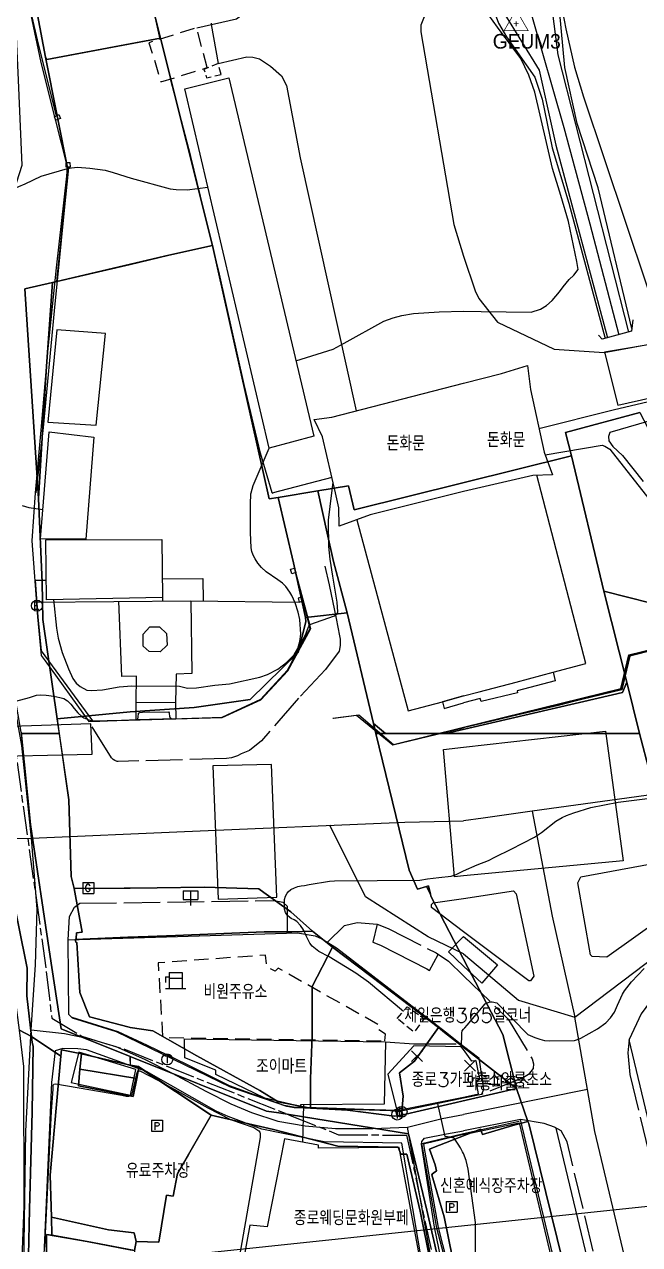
# Model space of a CAD drawing. Header units: feet. Extents: x 197796 to 199821, y 552499 to 555392.
# Drawn here: x 199056.6 to 199140.7, y 553035.9 to 553202.7 of the extents above; entities that cross this region are included whole.
import ezdxf

# ---------------------------------------------------------------- set-up
doc = ezdxf.new("R2010")
doc.units = ezdxf.units.FT
doc.header["$MEASUREMENT"] = 0
for name, pattern in [('ANYANG11', [1.5, 1, -0.5]), ('ANYANG2', [6, 5, -1]), ('ANYANG3', [3, 2, -1]), ('JEON', [12, 4, -0.5, 1, -0.5, 4, -0.5, 1, -0.5])]:
    doc.linetypes.add(name, pattern=pattern)
for name, color, linetype in [('AA200', 7, 'CONTINUOUS'), ('AAA004', 7, 'ANYANG3'), ('AAA007', 7, 'ANYANG11'), ('AAA008', 7, 'CONTINUOUS'), ('AAB013', 7, 'CONTINUOUS'), ('AAC001', 7, 'CONTINUOUS'), ('AD002', 7, 'CONTINUOUS'), ('AD0022', 1, 'CONTINUOUS'), ('ADA085', 1, 'CONTINUOUS'), ('AE001', 1, 'ANYANG2'), ('AE0101', 7, 'CONTINUOUS'), ('AE130', 42, 'CONTINUOUS'), ('AE131', 42, 'CONTINUOUS'), ('AE150', 7, 'CONTINUOUS'), ('AE230', 7, 'CONTINUOUS'), ('AE2301', 7, 'CONTINUOUS'), ('AE240', 1, 'CONTINUOUS'), ('AE340', 7, 'CONTINUOUS'), ('AEC002', 7, 'CONTINUOUS'), ('AZ0202', 7, 'CONTINUOUS'), ('AZ0203', 7, 'CONTINUOUS'), ('AZ0801', 7, 'CONTINUOUS'), ('AZ0803', 7, 'CONTINUOUS'), ('AZB010', 1, 'CONTINUOUS'), ('BA001', 5, 'CONTINUOUS'), ('BA002', 7, 'CONTINUOUS'), ('BB0011', 1, 'CONTINUOUS'), ('CAA001', 7, 'CONTINUOUS'), ('CAA002', 30, 'CONTINUOUS'), ('DA001', 3, 'CONTINUOUS'), ('DD001', 3, 'CONTINUOUS'), ('EA0018', 7, 'JEON'), ('wipco_image', 2, 'CONTINUOUS'), ('wipco_기준점', 1, 'CONTINUOUS'), ('wipco_지적', 20, 'CONTINUOUS'), ('ZC002', 7, 'CONTINUOUS'), ('ZC003', 7, 'CONTINUOUS'), ('ZC006', 7, 'CONTINUOUS')]:
    doc.layers.add(name, color=color, linetype=linetype)
doc.styles.add('GHS', font='ROMANS', dxfattribs={"bigfont": 'NGSW.shx'})
doc.styles.add('NGSW', font='ROMANS.shx', dxfattribs={"bigfont": 'NGSW.shx'})
doc.styles.add('WIPCO', font='')
doc.styles.get('WIPCO').set_extended_font_data('Dotum')
picture_1 = doc.add_image_def('image1.jpg', size_in_pixel=(8269, 5907))

# ---------------------------------------------------------------- blocks, each defined once
blk = doc.blocks.new('AZ0202')
at = {"layer": 'AZ0202'}
blk.add_circle((0, 0), 0.75, dxfattribs=at)
at = {"layer": 'AZ0202', "style": 'GHS'}
blk.add_text('E', height=1, dxfattribs=at).set_placement((-0.5, -0.48))
blk = doc.blocks.new('AE2301')
at = {"layer": 'AE2301'}
for points in [[(-0.77, 0.83), (0.73, 0.83)], [(-0.77, 0.83), (-0.77, -0.67)], [(0.73, 0.83), (0.73, -0.67)], [(-0.77, -0.67), (0.73, -0.67)]]:
    blk.add_lwpolyline(points, dxfattribs=at)
at = {"layer": 'AE2301', "style": 'GHS'}
blk.add_text('P', height=1, dxfattribs=at).set_placement((-0.51, -0.48))
blk = doc.blocks.new('AAB013')
at = {"layer": 'AAB013'}
for points in [[(-0.75, 0.75), (0.75, -0.75)], [(0.75, 0.75), (-0.75, -0.75)]]:
    blk.add_lwpolyline(points, dxfattribs=at)
blk = doc.blocks.new('AE240')
at = {"layer": 'AE240'}
for points in [[(-1.4, 0.2), (-0.9, 0.2)], [(-1.4, 0.2), (-1.4, -0.6)], [(-0.9, 0.8), (-0.9, -1.4)], [(-0.9, 0.8), (0.9, 0.8)], [(-0.9, 0), (0.9, 0)], [(0.9, 0.8), (0.9, -1.4)], [(-1.4, -1.4), (1.4, -1.4)]]:
    blk.add_lwpolyline(points, dxfattribs=at)
blk = doc.blocks.new('AEC002')
at = {"layer": 'AEC002'}
for points in [[(-1, 2), (1, 2)], [(-1, 2), (-1, 0.8)], [(0, 2), (0, 0)], [(1, 2), (1, 0.8)], [(-1, 0.8), (1, 0.8)]]:
    blk.add_lwpolyline(points, dxfattribs=at)
blk = doc.blocks.new('AZB010')
at = {"layer": 'AZB010'}
for points in [[(-0.76, 0.79), (0.74, 0.79)], [(-0.76, 0.79), (-0.76, -0.71)], [(0.74, 0.79), (0.74, -0.71)], [(-0.76, -0.71), (0.74, -0.71)]]:
    blk.add_lwpolyline(points, dxfattribs=at)
at = {"layer": 'AZB010', "style": 'GHS'}
blk.add_text('G', height=1, dxfattribs=at).set_placement((-0.52, -0.45))
blk = doc.blocks.new('AZ0203')
at = {"layer": 'AZ0203'}
blk.add_circle((0, 0), 0.75, dxfattribs=at)
at = {"layer": 'AZ0203', "style": 'GHS'}
blk.add_text('T', height=1, dxfattribs=at).set_placement((-0.36, -0.52))
blk = doc.blocks.new('기준점')
at = {"layer": 'wipco_기준점', "lineweight": 40, "const_width": 0.1, "flags": 128}
blk.add_lwpolyline([(1.65, -0.95), (0, 1.9), (-1.65, -0.95)], close=True, dxfattribs=at)
for points in [[(-0.34, 0), (0.34, 0)], [(0, -0.34), (0, 0.34)]]:
    blk.add_lwpolyline(points, dxfattribs=at)

msp = doc.modelspace()

# ---------------------------------------------------------------- linework, layer by layer
at = {"layer": 'AA200', "color": 255, "flags": 128}
for points in [[(199061.31, 553190.38), (199061.52, 553189.87), (199060.91, 553189.61), (199060.7, 553190.09)], [(199062.89, 553183.26), (199062.86, 553183.81), (199062.26, 553183.79), (199062.29, 553183.25)], [(199093.53, 553128.37), (199093.72, 553127.77), (199093.2, 553127.61), (199093.01, 553128.22)], [(199094.72, 553123.89), (199094.56, 553124.41), (199094.04, 553124.27), (199094.17, 553123.74)]]:
    msp.add_lwpolyline(points, close=True, dxfattribs=at)
at = {"layer": 'AAA004', "color": 255, "flags": 128}
for points in [[(199081.61, 553196.81), (199080.16, 553202.27), (199073.64, 553200.22), (199075.28, 553194.87)], [(199105.9, 553063.75), (199105.99, 553064.66), (199105.09, 553065.22), (199105.33, 553065.76), (199091.3, 553073.68), (199090.92, 553073.25), (199089.75, 553073.83), (199089.59, 553075.46), (199074.9, 553074.39), (199075.52, 553064.23), (199078.4, 553064.17)]]:
    msp.add_lwpolyline(points, close=True, dxfattribs=at)
at = {"layer": 'AAA007', "color": 255, "flags": 128}
for points in [[(199083.5, 553195.86), (199083.1, 553197.37), (199081.16, 553196.57), (199081.53, 553195.42)], [(199107.6, 553066.77), (199108.97, 553068.4), (199111.27, 553066.78), (199109.91, 553064.92)]]:
    msp.add_lwpolyline(points, close=True, dxfattribs=at)
at = {"layer": 'AAA008', "color": 255, "flags": 128}
for points in [[(199096.18, 553146.43), (199090.08, 553144.78), (199078.55, 553193.89), (199084.56, 553195.42)], [(199059.79, 553148.34), (199066.41, 553147.91), (199067.71, 553160.46), (199061.05, 553160.97)], [(199059.61, 553124.06), (199059.52, 553132.24), (199075.42, 553132.3), (199075.51, 553124.37)], [(199105.98, 553063.6), (199105.8, 553055.06), (199094.35, 553055), (199094.35, 553054.76), (199089.48, 553055.92), (199082.8, 553059.13), (199082.8, 553059.73), (199078.56, 553061.42), (199078.52, 553064.03)], [(199071.12, 553056.31), (199071.83, 553059.83), (199064.05, 553062.18), (199063.01, 553058.04)], [(199110.8, 553033.55), (199107.86, 553049.15), (199096.82, 553049.05), (199096.84, 553049.48), (199092.19, 553050.33), (199089.79, 553038.32), (199087.45, 553038.55), (199086.03, 553030.81), (199089.34, 553030.85)]]:
    msp.add_lwpolyline(points, close=True, dxfattribs=at)
at = {"layer": 'AAA008', "color": 255}
for points in [[(199116.67, 553153.67), (199121.85, 553154.97), (199125.4, 553156.09), (199125.82, 553152.79), (199127.68, 553144.25), (199128.83, 553141.13), (199126.15, 553141.06), (199116.66, 553138.83)], [(199116.66, 553138.83), (199103.88, 553135.68), (199099.64, 553134.09), (199099.62, 553136.62), (199099.14, 553138.68), (199097.37, 553146.31), (199096.22, 553148.71), (199098.64, 553149.03), (199116.67, 553153.67)], [(199116.66, 553062.55), (199116.33, 553062.9), (199109.88, 553063.05), (199106.29, 553059.2), (199107.54, 553054.19), (199116.65, 553056.05)], [(199116.65, 553056.05), (199118.71, 553056.48), (199118.39, 553058.28), (199118.9, 553058.48), (199118.37, 553061.02), (199117.78, 553060.94), (199116.66, 553062.55)]]:
    msp.add_lwpolyline(points, dxfattribs=at)
msp.add_lwpolyline([(199058.79, 553132.4), (199060.01, 553147), (199066.12, 553146.29), (199065.02, 553132.35)], close=True, dxfattribs=at)
at = {"layer": 'AAC001', "color": 255}
for points in [[(199075.19, 553200.71), (199073.11, 553209.99), (199070.62, 553220.25), (199068.19, 553231.14), (199065.72, 553240.75), (199063.19, 553250.35), (199061.04, 553259.06), (199058.8, 553267.82), (199058.74, 553269.88), (199058.72, 553275.41), (199058.7, 553284.33), (199058.66, 553292.66), (199058.62, 553301.35), (199058.77, 553309.29), (199058.67, 553316.98), (199058.63, 553322.99), (199058.31, 553333.73), (199058.41, 553344.16), (199058.09, 553356.55), (199057.55, 553363.65), (199057.35, 553366.86), (199055.75, 553377.98)], [(199126.98, 553147.48), (199137.13, 553150), (199146.63, 553152.25), (199148.45, 553148.62), (199152.18, 553143.09), (199155.31, 553138.81), (199156.34, 553137.4), (199160.47, 553132.63), (199161.51, 553131.58)], [(199116.66, 553106.65), (199138.17, 553111.9), (199139.27, 553116.52), (199142.99, 553117.42)], [(199098.85, 553107.88), (199102.36, 553108.3), (199107.08, 553104.27), (199116.66, 553106.65)], [(199107.54, 553054.19), (199102.99, 553054.35), (199098.05, 553054.51), (199093.43, 553054.66), (199092.14, 553054.9), (199084.66, 553057.58), (199078.84, 553060.5), (199073.45, 553063.09), (199069.41, 553064.95), (199063.14, 553066.91)], [(199116.65, 553051.07), (199124.26, 553052.75)], [(199116.65, 553019.75), (199116.44, 553020.76), (199115.69, 553024.28), (199115.17, 553028.69), (199114.14, 553033.8), (199113.03, 553038.12), (199110.95, 553049.71), (199116.65, 553051.07)]]:
    msp.add_lwpolyline(points, dxfattribs=at)
at = {"layer": 'AAC001', "color": 255, "flags": 128}
for points in [[(199061.01, 553190.24), (199058.51, 553200.02), (199057.52, 553204.33), (199057.23, 553206.23), (199056.22, 553214.09), (199054.91, 553224.14), (199054.21, 553229.89), (199053.72, 553235.58), (199053.38, 553239.7), (199052.52, 553248.46), (199052.4, 553254.93), (199052.81, 553259.62), (199053.68, 553267.07), (199058.72, 553274.37)], [(199090.49, 553138.68), (199088.91, 553144.1), (199086.65, 553153.47), (199083.27, 553168.55), (199079.38, 553184.64), (199076.59, 553195.28)], [(199058.23, 553138.68), (199059.21, 553147.6), (199060.71, 553163.57), (199062.7, 553183.26)], [(199098.65, 553140.78), (199090.64, 553138.68)], [(199090.49, 553138.68), (199090.5, 553138.64), (199090.64, 553138.68)], [(199071.89, 553107.63), (199071.9, 553110.04), (199071.93, 553113.59), (199069.94, 553113.56), (199069.5, 553123.84)], [(199079.36, 553123.92), (199079.5, 553113.95), (199077.38, 553113.89), (199077.27, 553110), (199077.3, 553107.78)], [(199079.36, 553123.92), (199094.17, 553123.74), (199094.72, 553123.89)], [(199105.98, 553063.6), (199109.86, 553063.31), (199115.67, 553063.32)]]:
    msp.add_lwpolyline(points, dxfattribs=at)
at = {"layer": 'AD002', "color": 255}
for points in [[(199056.35, 553020.67), (199056.81, 553051.4), (199057.52, 553065.22), (199058.11, 553074.11), (199058.36, 553081.72), (199057.57, 553091.43), (199056.23, 553104.14), (199053.89, 553117.28), (199053, 553126.37), (199051.98, 553138.63), (199052.44, 553166.89), (199052.48, 553174.81), (199052.01, 553183.84), (199050.11, 553199.61), (199049.16, 553210.54)], [(199178.89, 553102.55), (199168.06, 553100.95), (199141.66, 553097.29), (199126.05, 553095.12), (199119.37, 553094.2), (199116.66, 553093.82)], [(199131.9, 553066.98), (199143.15, 553075.5), (199151.53, 553081.84), (199156.85, 553085.85), (199178.89, 553102.55)], [(199126.05, 553095.12), (199128.8, 553080.78), (199131.9, 553066.98)], [(198674.97, 552973.84), (198692.22, 552982.61), (198715.75, 552996.69), (198730.66, 553005.27), (198744.28, 553013.27), (198756.34, 553020.68), (198807.06, 553051.53), (198838.39, 553069.5), (198843.12, 553071.78), (198848.81, 553074.67), (198855.5, 553077.75), (198862.81, 553080.79), (198871.68, 553083.87), (198878.71, 553085.75), (198888.24, 553087.89), (198901.9, 553089.49), (198916.63, 553089.88), (198935.4, 553090.28), (198979.47, 553090.48), (199039.37, 553091.12), (199057.57, 553091.43), (199078.48, 553092.38), (199108.65, 553093.66), (199116.66, 553093.82)], [(199116.66, 553075.65), (199111.84, 553077.95), (199103.27, 553083.43), (199098.37, 553093.22)], [(199116.66, 553075.65), (199120.69, 553072.24), (199124.18, 553069.32), (199131.9, 553066.98)], [(199156.52, 552963.72), (199154.73, 552970.49), (199151.56, 552982.46), (199144.19, 553011.63), (199142.48, 553018.41), (199134.6, 553051.36), (199133.61, 553057.08), (199131.9, 553066.98)], [(199057.52, 553065.22), (199062.09, 553064.72), (199065.41, 553064.08), (199069.12, 553062.98), (199073.02, 553061.25), (199076.82, 553059.33), (199081.41, 553056.86), (199084.83, 553055.12), (199087.66, 553053.93), (199091.27, 553052.74), (199095, 553052.11), (199099.17, 553051.73), (199104.25, 553051.73), (199108.98, 553051.92), (199113.76, 553053.11), (199116.65, 553053.67)], [(199133.61, 553057.08), (199116.65, 553053.67)], [(199116.65, 553011.55), (199115.28, 553017.83), (199111.94, 553035.73), (199108.98, 553051.92)]]:
    msp.add_lwpolyline(points, dxfattribs=at)
at = {"layer": 'AD0022', "color": 255}
for points in [[(199057.45, 553204.21), (199058.87, 553197.53), (199060.84, 553189.54), (199062.44, 553183.25), (199062.35, 553181.97), (199060.97, 553169.45), (199059.8, 553158.39), (199058.86, 553147.23), (199058.07, 553138.68), (199057.63, 553132.12), (199058.4, 553121.73), (199058.91, 553116.44), (199059.43, 553115.68), (199065.42, 553107.4), (199069.24, 553107.52), (199083.63, 553107.93)], [(199286.55, 553131.56), (199278.36, 553130.92), (199243.88, 553128.44), (199237.78, 553128.01), (199231.39, 553127.55), (199228.49, 553127.34), (199200.5, 553126.16), (199195.19, 553123.03), (199194.51, 553124.07), (199191.02, 553122.87), (199181.13, 553117.94), (199176.88, 553115.83), (199158.99, 553120.05), (199154.55, 553121.1), (199143.74, 553123.68), (199142.71, 553119.43), (199143.02, 553117.25), (199139.4, 553116.33), (199138.32, 553111.72), (199128.69, 553109.41), (199119.75, 553107.26), (199116.66, 553106.52)], [(199098.88, 553107.88), (199102.03, 553108.26), (199106.98, 553104.19), (199116.66, 553106.52)], [(199116.66, 553078.66), (199112.29, 553081.95), (199112.29, 553082.39), (199112.5, 553082.59), (199116.66, 553083.22)], [(199116.66, 553083.22), (199123.48, 553084.25), (199123.88, 553083.82), (199126.27, 553072.57), (199125.81, 553071.93), (199125.58, 553071.93), (199116.66, 553078.66)], [(199116.65, 553055.88), (199114.29, 553055.42), (199108.13, 553054.13), (199093.51, 553054.59), (199092.48, 553054.77), (199084.81, 553057.39), (199069.19, 553064.99), (199063.2, 553066.85), (199062.7, 553067.36), (199062.57, 553077.53), (199093.95, 553078.52), (199096.35, 553078.11), (199097.3, 553077.69), (199099.29, 553076.45), (199114.19, 553064.97), (199116.66, 553063.02)], [(199116.66, 553063.02), (199118.76, 553061.4), (199119.41, 553057.1), (199119.14, 553056.4), (199116.65, 553055.88)], [(199113.42, 553018.9), (199108.24, 553049.76), (199097.61, 553049.94), (199089.08, 553051.68), (199084.49, 553053.37), (199082.85, 553054.12), (199073.29, 553059.55), (199065.08, 553062.49), (199063.92, 553062.63), (199061.84, 553062.68), (199060.79, 553062.35), (199060.29, 553058.02), (199058.26, 553011.92)], [(199116.65, 553018.94), (199119, 553007.6), (199119.15, 553007.47), (199119.33, 553007.46), (199134.54, 553011.05), (199133.25, 553016.14), (199124.44, 553053), (199116.65, 553051.45)], [(199116.65, 553018.94), (199114.56, 553029.21), (199112.69, 553038.24), (199110.9, 553049.6), (199110.96, 553049.99), (199111.32, 553050.43), (199114.34, 553051.03), (199116.65, 553051.45)]]:
    msp.add_lwpolyline(points, dxfattribs=at)
msp.add_lwpolyline([(199132.71, 553086.16), (199150.73, 553089.49), (199152.08, 553088.87), (199152.6, 553088.24), (199152.66, 553087.52), (199152.13, 553086.46), (199147.52, 553083.19), (199136.28, 553075.2), (199134.28, 553075.27), (199134.02, 553075.51), (199132.32, 553085.32)], close=True, dxfattribs=at)
at = {"layer": 'ADA085', "color": 255, "flags": 128}
msp.add_lwpolyline([(199080.17, 553202.23), (199085.62, 553203.46), (199086.17, 553203.91), (199084.5, 553211.5), (199083.3, 553215.07), (199078.24, 553229.98), (199073.76, 553243.59), (199069.53, 553256.62), (199066.16, 553266.8), (199064.87, 553271.37), (199064.72, 553272.25), (199064.54, 553273.66), (199063.84, 553284.61), (199063.52, 553294.93), (199063.14, 553308), (199062.7, 553320.14), (199062.08, 553335.21), (199061.56, 553350.07), (199061.18, 553369.45), (199061.06, 553374.49), (199060.88, 553377.16), (199060.63, 553377.77), (199060.15, 553378.38), (199060.03, 553378.47)], dxfattribs=at)
at = {"layer": 'ADA085', "color": 255}
for points in [[(199116.67, 553207.21), (199115.13, 553206.49), (199113.49, 553205.57), (199112.3, 553204.85), (199111.3, 553203.76), (199110.82, 553202.61), (199110.82, 553201.71), (199115.35, 553175.35), (199116.67, 553171.02)], [(199083.1, 553197.37), (199087.01, 553198.28), (199087.85, 553198.24), (199088.75, 553197.99), (199090.26, 553197.01), (199091.78, 553195.68), (199092.46, 553194.36), (199094.33, 553184.47), (199101.97, 553149.89)], [(199116.67, 553171.02), (199118.24, 553166.28), (199118.76, 553165.24), (199121.29, 553162.02), (199129.07, 553158.32), (199135.91, 553157.85), (199144.32, 553159.39), (199144.96, 553160.47)], [(199083.63, 553107.93), (199088.95, 553110.37), (199092.65, 553114.32), (199095.76, 553120.11), (199095.65, 553120.68), (199093.72, 553127.77)]]:
    msp.add_lwpolyline(points, dxfattribs=at)
at = {"layer": 'AE001', "color": 255}
for points in [[(199097.7, 553128.65), (199098.27, 553126.09), (199099.24, 553121.5), (199099.7, 553119.11), (199099.77, 553118.68), (199099.77, 553117.78), (199099.65, 553117.04), (199097.78, 553114.49), (199094.09, 553110.59), (199089.03, 553104.78), (199087.37, 553103.43), (199086.24, 553102.96), (199085.74, 553102.73), (199084.92, 553102.45), (199084.23, 553102.35), (199069.41, 553101.93), (199069.29, 553101.92), (199068.96, 553102.07), (199068.73, 553102.21), (199068.53, 553102.42), (199065.42, 553107.4)], [(199062.57, 553077.53), (199062.78, 553080.72), (199063.47, 553082.01), (199064.19, 553082.54), (199090.76, 553082.93), (199091.94, 553082.69), (199092.54, 553082.16), (199092.55, 553078.48)], [(199098.01, 553077.19), (199100.37, 553079.52), (199102.12, 553079.93), (199104.85, 553079.7), (199106.37, 553079.09), (199112.9, 553075.75), (199114.6, 553074.64), (199116.66, 553072.64)], [(199155.03, 553073.35), (199152.77, 553076.21), (199152.24, 553076.41), (199151.26, 553076.5), (199150.58, 553076.38), (199148.85, 553075.3), (199142.23, 553069.14), (199140.98, 553067.44), (199139.32, 553063.9), (199139.12, 553062.11), (199139.43, 553059.12), (199148.79, 553019.96), (199155.03, 552995.28)], [(199116.66, 553072.64), (199122.78, 553066.7), (199126.03, 553061.3), (199126.24, 553060.61), (199126.18, 553059.95), (199125.56, 553059.14), (199124.88, 553058.72), (199119.14, 553056.4)], [(199146.29, 552965.25), (199150.57, 552967.36), (199151.2, 552968.17), (199147.69, 552981.46), (199138.6, 553017.46), (199130.83, 553049.92), (199130, 553051.42), (199129.09, 553051.95), (199127.67, 553052.42), (199124.44, 553053)]]:
    msp.add_lwpolyline(points, dxfattribs=at)
at = {"layer": 'AE0101', "color": 255}
msp.add_lwpolyline([(199144.88, 553160.4), (199144.12, 553159.26), (199135.95, 553157.89), (199137.77, 553150.65), (199147.05, 553152.76)], close=True, dxfattribs=at)
at = {"layer": 'AE130', "color": 255}
msp.add_lwpolyline([(199065.87, 553102.92), (199065.68, 553107.1), (199049.4, 553106.55), (199049.57, 553102.55)], close=True, dxfattribs=at)
at = {"layer": 'AE130', "color": 255, "flags": 128}
msp.add_lwpolyline([(199090.38, 553101.52), (199082.36, 553101.36), (199083.1, 553083.13), (199091.15, 553083.36)], close=True, dxfattribs=at)
at = {"layer": 'AE130', "color": 255}
for points in [[(199116.66, 553073.96), (199114.6, 553075.89), (199116.66, 553078.01)], [(199116.66, 553078.01), (199121.32, 553074.13), (199119.15, 553071.62), (199116.66, 553073.96)]]:
    msp.add_lwpolyline(points, dxfattribs=at)
at = {"layer": 'AE131', "color": 255}
for points in [[(199116.66, 553103.88), (199136.09, 553106.1), (199138.51, 553088.33), (199116.66, 553086.28)], [(199116.66, 553086.28), (199115.45, 553086.17), (199113.91, 553103.57), (199116.66, 553103.88)]]:
    msp.add_lwpolyline(points, dxfattribs=at)
at = {"layer": 'AE150', "color": 255}
for points in [[(199116.66, 553110.93), (199118.81, 553111.48), (199123.88, 553112.79), (199128.93, 553114.14), (199129.22, 553112.95), (199124.02, 553111.6), (199124.06, 553111.31), (199119.09, 553110.15), (199118.95, 553110.54), (199116.66, 553109.97)], [(199116.66, 553110.93), (199113.78, 553110.08), (199114.01, 553109.19), (199116.66, 553109.97)]]:
    msp.add_lwpolyline(points, dxfattribs=at)
at = {"layer": 'AE150', "color": 255, "flags": 128}
msp.add_lwpolyline([(199077.27, 553110), (199077.3, 553107.78), (199071.89, 553107.63), (199071.9, 553110.04)], close=True, dxfattribs=at)
at = {"layer": 'AE230', "color": 255}
for points in [[(199060.56, 553057.15), (199060.56, 553057.63), (199060.64, 553057.83), (199060.92, 553057.87), (199069.93, 553056.31), (199070.53, 553056.19), (199070.73, 553056.15), (199070.89, 553056.15), (199071.29, 553056.27), (199072.02, 553059.4), (199072.1, 553059.6), (199072.22, 553059.64), (199072.38, 553059.64), (199074.95, 553058.32), (199081.71, 553054.58), (199084.77, 553052.97), (199087.98, 553051.88), (199088.67, 553051.45), (199088.8, 553051.26), (199088.86, 553051.01), (199088.86, 553050.5), (199085.19, 553029.66)], [(199059.42, 553035.54), (199060.3, 553054.1), (199060.56, 553057.15)], [(199116.65, 553050.91), (199124.28, 553052.54), (199130.06, 553028.09), (199134.05, 553011.8), (199122.3, 553008.36), (199121.79, 553009.94), (199119.04, 553009.33), (199116.65, 553020.94)], [(199116.65, 553050.91), (199115.7, 553050.7), (199112.15, 553049.84), (199111.31, 553049.64), (199111.21, 553049.55), (199112.01, 553044.86), (199113.19, 553038.22), (199114.36, 553033.56), (199115.49, 553028.57), (199116.01, 553024.01), (199116.65, 553020.94)]]:
    msp.add_lwpolyline(points, dxfattribs=at)
at = {"layer": 'AE340', "color": 255}
msp.add_lwpolyline([(199139.82, 553162.32), (199139.65, 553160.76), (199135.61, 553159.66), (199135.14, 553160.23)], dxfattribs=at)
at = {"layer": 'AZ0801', "color": 255}
for points in [[(199123.88, 553112.79), (199128.93, 553114.14), (199133.38, 553115.33), (199127.28, 553138.81), (199126.69, 553141.07)], [(199102.07, 553135), (199109.11, 553108.86), (199113.78, 553110.08), (199116.66, 553110.93)], [(199116.66, 553106.62), (199129.64, 553109.65), (199138.21, 553111.85), (199139.3, 553116.47), (199142.99, 553117.41)], [(199116.66, 553110.93), (199118.81, 553111.48)], [(199098.81, 553107.88), (199102.36, 553108.3), (199107.08, 553104.27), (199116.66, 553106.62)]]:
    msp.add_lwpolyline(points, dxfattribs=at)
at = {"layer": 'AZ0801', "color": 255, "flags": 128}
for points in [[(199058.08, 553126.74), (199058.45, 553121.73), (199058.9, 553117.06), (199065.9, 553107.51), (199071.89, 553107.63)], [(199077.3, 553107.78), (199083.62, 553107.97), (199088.91, 553110.4), (199092.6, 553114.41), (199095.7, 553120.1), (199094.72, 553123.89)]]:
    msp.add_lwpolyline(points, dxfattribs=at)
at = {"layer": 'AZ0803', "color": 255, "flags": 128}
msp.add_lwpolyline([(199076.04, 553119.44), (199076.11, 553117.86), (199075.19, 553116.93), (199073.68, 553116.97), (199072.86, 553117.72), (199072.85, 553119.34), (199073.77, 553120.33), (199075.1, 553120.33)], close=True, dxfattribs=at)
at = {"layer": 'AZ0803', "color": 255}
for points in [[(199172.86, 552916.27), (199174.09, 552916.61), (199159.39, 552977.3), (199156.97, 552996.67), (199155.71, 552996.64), (199149.76, 553020.2), (199139.32, 553063.88)], [(199150.41, 552967.28), (199146.72, 552981.21), (199137.62, 553017.22), (199129.35, 553051.8)]]:
    msp.add_lwpolyline(points, dxfattribs=at)
at = {"layer": 'BA001', "color": 255}
for points in [[(199139.26, 553160.65), (199129.6, 553198.57), (199128.35, 553208.5), (199124.05, 553220.6), (199120.29, 553236.59), (199118.43, 553243.68), (199116.68, 553249.91)], [(199116.67, 553232.05), (199119.56, 553220.34), (199120.93, 553207.9), (199122.19, 553204.29), (199126.99, 553196.46), (199129.3, 553186.23), (199136.35, 553159.86)]]:
    msp.add_lwpolyline(points, dxfattribs=at)
at = {"layer": 'BA002', "color": 255}
msp.add_lwpolyline([(199116.67, 553237.73), (199120.66, 553223.2), (199125.97, 553204.04), (199130.39, 553188.61), (199133.93, 553175.45), (199137.89, 553160.28)], dxfattribs=at)
at = {"layer": 'BB0011', "color": 255}
for points in [[(199139.69, 553161.12), (199135.08, 553180.36), (199132.19, 553189.16), (199130.54, 553196.81), (199129.55, 553207.23), (199129.08, 553208.56)], [(199120.42, 553207.84), (199120.42, 553207.06), (199120.63, 553205.14), (199121.43, 553202.88), (199122.53, 553201.01), (199126.43, 553195.51), (199127.42, 553192.48), (199128.78, 553185.86), (199131.08, 553178.26), (199136.05, 553159.79)]]:
    msp.add_lwpolyline(points, dxfattribs=at)
at = {"layer": 'CAA001', "color": 255, "elevation": 35}
for points in [[(199082.17, 553202.91), (199082.17, 553202.72), (199083.1, 553197.37)], [(199054.11, 553179.81), (199056.72, 553180.91), (199058.88, 553181.96), (199062.49, 553183.01), (199063.03, 553183.13), (199063.87, 553183.19), (199065.55, 553183.07), (199067.66, 553182.77), (199068.76, 553182.49), (199071.2, 553181.7), (199076.53, 553180.24), (199077.34, 553180.16), (199078.86, 553180.12), (199081.7, 553180.46)]]:
    msp.add_lwpolyline(points, dxfattribs=at)
at = {"layer": 'CAA002', "color": 255}
for points, elevation in [([(199116.68, 553249.81), (199116.8, 553249.73), (199120.66, 553236.43), (199123.31, 553226.99), (199124.51, 553222.88), (199125.78, 553218.98), (199127.6, 553214.02), (199128.87, 553209.9), (199129.76, 553206.88), (199130.65, 553202.1), (199131.82, 553196.89), (199133.08, 553192.81), (199141.71, 553167.11), (199144.23, 553159.42)], 34), ([(199116.67, 553163.52), (199119.09, 553163.48), (199125.9, 553163.38), (199127.2, 553163.8), (199128, 553164.28), (199128.8, 553164.97), (199129.78, 553166.15), (199130.3, 553166.82), (199131.13, 553167.83), (199131.73, 553168.45), (199132.35, 553169.21), (199132.15, 553170.29), (199131.03, 553175.79), (199129.95, 553179.33), (199128.82, 553183), (199128.01, 553186.56), (199126.42, 553193.47), (199125.61, 553195.76), (199124.52, 553198.08), (199121.31, 553202.35), (199120.13, 553204)], 34), ([(199093.73, 553156.74), (199098.85, 553158.3), (199100.34, 553159.13), (199105.76, 553162.15), (199107.04, 553162.61), (199108.23, 553162.91), (199109.81, 553163.18), (199113.35, 553163.44), (199116.67, 553163.52)], 34), ([(199060.58, 553124.08), (199060.99, 553120.15), (199061.23, 553118.8), (199061.77, 553116.82), (199062.64, 553114.59), (199063.25, 553113.3), (199063.69, 553112.66), (199064.23, 553112.19), (199065.15, 553111.69), (199065.79, 553111.65), (199067.28, 553111.72), (199069.58, 553112.14), (199071.29, 553112.28), (199077.8, 553112.23), (199078.92, 553111.98), (199080.15, 553112.02), (199082.64, 553112.35), (199084.66, 553112.54), (199088.81, 553113.45), (199089.86, 553113.82), (199091.26, 553114.56), (199092.47, 553115.45), (199093.5, 553116.54), (199093.98, 553117.39), (199094.29, 553118.35), (199094.42, 553119.34), (199094.29, 553121.37), (199094.06, 553122.33), (199093.64, 553123.61), (199093.2, 553124.62), (199092.93, 553125.07), (199092.34, 553125.88), (199091.92, 553126.3), (199091.25, 553126.79), (199089.68, 553127.87), (199089.02, 553128.48), (199088.52, 553129.07), (199088.17, 553129.63), (199087.91, 553130.15), (199087.72, 553130.64), (199087.63, 553131.16), (199087.53, 553133.24), (199087.51, 553135.66), (199087.51, 553137.13), (199087.57, 553138.52), (199087.62, 553138.68), (199087.88, 553139.68), (199090.08, 553144.78)], 34), ([(199127.82, 553143.87), (199135.64, 553145.17), (199136, 553145.05), (199136.68, 553144.63), (199146.51, 553132.12)], 33), ([(199055.45, 553110.19), (199057.28, 553110.67), (199058.27, 553111.01), (199058.84, 553111.07), (199059.6, 553111.02), (199060.64, 553110.87), (199061.46, 553110.7), (199062.01, 553110.53), (199062.48, 553110.22), (199062.94, 553109.77), (199063.42, 553109.2), (199063.92, 553108.6), (199064.45, 553108.09), (199064.74, 553107.9), (199065.4, 553107.61), (199066.13, 553107.45), (199066.94, 553107.45), (199071.97, 553107.68), (199072.11, 553107.77), (199072.16, 553108.01), (199072.2, 553108.52), (199072.38, 553108.65), (199072.77, 553108.67), (199076.31, 553108.71), (199076.39, 553108.61), (199076.46, 553108.06), (199076.57, 553107.84), (199076.79, 553107.76), (199083.63, 553108.01), (199088.94, 553110.44), (199092.61, 553114.33), (199095.13, 553119.47), (199095.31, 553119.96), (199095.52, 553120.44), (199095.65, 553120.67), (199099.02, 553121.87), (199099.4, 553122.17), (199099.47, 553122.39), (199099.37, 553123.7), (199098.78, 553127.27), (199098.43, 553129.58), (199098.26, 553131.34), (199098.22, 553132.28), (199098.19, 553133.71), (199098.19, 553134.92), (199098.65, 553138.68), (199098.82, 553140.06)], 33), ([(199116.66, 553086.99), (199118.54, 553087.8), (199120.1, 553088.41), (199120.96, 553088.85), (199123.17, 553089.96), (199126.39, 553091.57), (199127.34, 553092.21), (199129.28, 553093.79), (199130.15, 553094.28), (199130.75, 553094.55), (199131.74, 553094.92), (199134.06, 553095.65), (199137.83, 553096.36), (199142.9, 553097)], 32), ([(199108.44, 553067.77), (199103.65, 553071.75), (199101.92, 553072.97), (199098.28, 553075.22), (199096.89, 553075.96), (199096.41, 553076.31), (199095.98, 553076.69), (199095.64, 553077.11), (199095.4, 553077.55), (199095.2, 553078), (199094.78, 553078.9), (199094.36, 553079.53), (199093.86, 553080.05), (199093.48, 553080.27), (199093.1, 553080.48), (199092.92, 553080.61), (199092.57, 553080.89), (199092.3, 553081.28), (199092.19, 553081.75), (199092.2, 553083.06), (199092.32, 553083.5), (199092.53, 553083.92), (199092.67, 553084.1), (199093.06, 553084.42), (199093.53, 553084.67), (199094.02, 553084.84), (199094.48, 553084.93), (199094.93, 553084.99), (199095.55, 553085.1), (199098.32, 553085.58), (199099, 553085.61), (199110.71, 553085.73), (199111.75, 553085.88), (199113.27, 553086.07), (199114.98, 553086.24), (199115.67, 553086.46), (199116.66, 553086.99)], 32), ([(199116.66, 553065.34), (199116.83, 553065.53), (199117.16, 553065.88), (199119.64, 553068.78), (199120.27, 553069.05), (199120.47, 553069.08), (199120.57, 553069.08), (199121.23, 553068.95), (199125.48, 553064.61), (199126.41, 553064.2), (199127.08, 553063.96), (199127.72, 553063.8), (199128.37, 553063.74), (199131.85, 553063.8), (199132.39, 553063.95), (199132.69, 553064.09), (199134.98, 553065.36), (199136.14, 553066.22), (199136.78, 553066.89), (199137.31, 553067.67), (199137.74, 553068.61), (199138.41, 553070.11), (199138.68, 553070.58), (199139.63, 553071.8), (199141.39, 553073.63)], 31), ([(199116.4, 553062.83), (199116.42, 553064.8), (199116.5, 553065.09), (199116.66, 553065.34)], 31), ([(199116.65, 553048.33), (199116.53, 553048.58), (199116.25, 553049.13), (199115.94, 553049.6), (199115.38, 553050.43), (199114.49, 553050.62), (199114.13, 553050.66), (199113.11, 553055.33)], 31), ([(199119.41, 553009.23), (199119.06, 553015.96), (199118.92, 553017.19), (199118.32, 553021.97), (199118.3, 553022.83), (199118.28, 553038.91), (199117.32, 553046.19), (199117.02, 553047.36), (199116.65, 553048.33)], 31)]:
    msp.add_lwpolyline(points, dxfattribs=dict(at, elevation=elevation))
at = {"layer": 'CAA002', "color": 255, "flags": 128}
for points, elevation in [([(199056.31, 553136.96), (199057.21, 553136.68), (199059.12, 553136.38)], 34), ([(199094.7, 553049.87), (199094.81, 553055)], 32)]:
    msp.add_lwpolyline(points, dxfattribs=dict(at, elevation=elevation))
at = {"layer": 'DA001', "color": 255}
msp.add_lwpolyline([(199145.92, 553149.61), (199136.66, 553146.93), (199136.51, 553146.39), (199136.52, 553145.8), (199137.08, 553144.99), (199138.4, 553143.79), (199141.24, 553140.21)], dxfattribs=at)
at = {"layer": 'DD001', "color": 255, "flags": 128}
for points in [[(199058.08, 553126.74), (199059.58, 553126.75)], [(199075.48, 553126.89), (199081.02, 553126.94), (199081.06, 553123.9)], [(199058.3, 553123.74), (199079.36, 553123.92)], [(199075.51, 553124.37), (199075.51, 553123.89)]]:
    msp.add_lwpolyline(points, dxfattribs=at)
at = {"layer": 'DD001', "color": 255}
msp.add_lwpolyline([(199104.85, 553079.7), (199104.27, 553077.24), (199105.33, 553076.81), (199111.64, 553073.58), (199112.02, 553073.34), (199113.19, 553075.56)], dxfattribs=at)
at = {"layer": 'EA0018', "color": 255}
msp.add_lwpolyline([(199052.52, 553122.82), (199053.93, 553113.67), (199058.15, 553083.62), (199059.59, 553073.18), (199060.34, 553066.84), (199064.46, 553064.39), (199070.43, 553062.55), (199099.57, 553050.9), (199108.88, 553050.84), (199113.19, 553030.67), (199111.88, 553030.06), (199116.65, 553011.49)], dxfattribs=at)
at = {"layer": 'wipco_지적', "color": 20}
for points in [[(199058.4, 553204.02), (199059.49, 553198.25), (199059.49, 553198.25), (199062.59, 553182.63), (199061.02, 553167.56), (199060.43, 553167.43), (199056.66, 553166.56), (199058.51, 553137.88), (199059.03, 553126.4), (199059.11, 553121.34), (199061.07, 553107.78), (199061.37, 553105.76), (199056.19, 553105.76), (199056.17, 553105.93), (199053.19, 553122.78), (199053.22, 553132.7), (199053.3, 553174.09), (199056.32, 553183.47), (199055.73, 553196.13), (199054.74, 553217.66)], [(199140.77, 553149.64), (199130.63, 553146.92), (199131.41, 553143.75), (199101.69, 553136.35), (199100.91, 553139.63), (199096.72, 553138.92), (199091.33, 553138.03), (199090.09, 553137.84), (199082.33, 553172.5), (199075.21, 553200.83), (199073.96, 553205.89)], [(199143.56, 553095.02), (199140.72, 553105.76), (199138.98, 553112.77), (199135.87, 553125.21), (199135.87, 553125.21), (199148.82, 553121.92)], [(199056.17, 553105.93), (199057.45, 553093.31), (199060.15, 553075.29), (199061.61, 553065.4), (199071.06, 553061.61), (199071.06, 553060.43), (199064.43, 553061.96), (199061.7, 553062.53), (199061.59, 553061.63), (199057.56, 553064.31), (199056.94, 553069.87), (199056.96, 553073.66), (199054.57, 553085.65)], [(199113.92, 553030.69), (199111.64, 553040.6), (199109.15, 553051.04), (199091.38, 553053.9), (199089.71, 553054.12), (199071.06, 553061.61), (199061.61, 553065.4), (199060.15, 553075.29), (199057.45, 553093.31), (199056.19, 553105.76), (199061.37, 553105.76), (199062.67, 553096.69), (199063.01, 553086.21), (199063.43, 553084.56), (199064.49, 553078.58), (199063.73, 553078.49), (199063.68, 553077.75), (199063.54, 553077.58), (199063.66, 553077.25), (199063.78, 553077.2), (199064.2, 553070.37), (199065.49, 553067.04), (199070.91, 553065.6), (199071.06, 553065.57), (199074.15, 553065.09), (199080.21, 553061.69), (199088.81, 553056.95), (199091.32, 553055.38), (199095.72, 553054.51), (199100.81, 553054.24), (199107.23, 553053.44), (199108.2, 553053.58), (199123.92, 553057.23), (199125.45, 553052.7), (199123.4, 553052.17), (199119.26, 553050.93), (199118.98, 553051.64), (199112.35, 553049.08), (199112.03, 553048.93), (199112.79, 553046.79), (199112.97, 553045.96), (199112.44, 553045.57), (199112.34, 553045.43), (199114.01, 553039.69), (199115.76, 553031.13)], [(199130.23, 553033.56), (199125.61, 553052.45), (199125.45, 553052.7), (199123.92, 553057.23), (199122.05, 553064.6), (199117.27, 553073.78), (199112.21, 553083.5), (199112.14, 553083.81), (199111.89, 553084.94), (199111.6, 553084.84), (199110.37, 553084.47), (199109.21, 553087.09), (199104.69, 553105.76), (199105.97, 553105.76), (199105.97, 553105.76), (199114.25, 553105.76), (199140.72, 553105.76), (199143.56, 553095.02)], [(199057.17, 553034.4), (199057.3, 553040.66), (199057.66, 553054.03), (199057.82, 553063.01), (199057.66, 553063.52), (199057.56, 553064.31), (199061.59, 553061.63), (199060.12, 553045.36), (199060.29, 553039.62), (199060.36, 553037.15), (199060.36, 553037.15), (199059.63, 553037.28), (199059.56, 553031.34)], [(199112.14, 553033.43), (199110.74, 553040.43), (199108.89, 553048.25), (199108.08, 553048.23), (199107.72, 553049.2), (199099.47, 553049.35), (199090.69, 553051.63), (199082.15, 553053.57), (199082.15, 553053.57), (199072.19, 553060.22), (199071.11, 553060.42), (199071.06, 553061.47), (199071.06, 553061.61), (199089.71, 553054.12), (199091.38, 553053.9), (199109.15, 553051.04), (199111.64, 553040.6), (199113.92, 553030.69)], [(199071.67, 553035.06), (199071.89, 553036.31), (199074.99, 553036.23), (199076.02, 553042.64), (199076.95, 553042.51), (199077.56, 553045.6), (199082.15, 553053.57), (199090.69, 553051.63), (199099.47, 553049.35), (199107.72, 553049.2), (199108.08, 553048.23), (199108.89, 553048.25), (199110.74, 553040.43), (199112.14, 553033.43)]]:
    msp.add_lwpolyline(points, dxfattribs=at)
for points in [[(199058.4, 553204.02), (199073.96, 553205.89), (199075.21, 553200.83), (199071.06, 553200.05), (199059.65, 553197.9), (199059.49, 553198.25), (199058.4, 553204.02)], [(199059.49, 553198.25), (199059.65, 553197.9), (199075.21, 553200.83), (199082.33, 553172.5), (199076.35, 553171.15), (199061.02, 553167.56), (199062.59, 553182.63), (199059.49, 553198.25)], [(199060.43, 553167.43), (199071.06, 553169.91), (199076.35, 553171.15), (199082.33, 553172.5), (199090.09, 553137.84), (199091.33, 553138.03), (199093.41, 553129.08), (199095.03, 553121.61), (199095.1, 553121.08), (199094.03, 553116.86), (199087.46, 553110.41), (199079.83, 553109.3), (199071.06, 553108.74), (199061.07, 553107.78), (199059.11, 553121.34), (199059.03, 553126.4), (199058.51, 553137.88), (199059.62, 553155.97), (199060.43, 553167.43)], [(199058.51, 553137.88), (199056.66, 553166.56), (199060.43, 553167.43), (199059.62, 553155.97), (199058.51, 553137.88)], [(199131.41, 553143.75), (199130.63, 553146.92), (199140.77, 553149.64), (199144.6, 553142.31), (199145.56, 553141.06), (199148.88, 553136.8), (199154.23, 553131.29), (199158.63, 553125.18), (199164.95, 553117.86), (199148.82, 553121.92), (199135.87, 553125.21), (199131.41, 553143.75)], [(199096.72, 553138.92), (199100.91, 553139.63), (199101.69, 553136.35), (199131.41, 553143.75), (199135.87, 553125.21), (199138.98, 553112.77), (199138.42, 553111.39), (199135.07, 553110.58), (199114.25, 553105.76), (199105.97, 553105.76), (199104.37, 553107.15), (199100.73, 553122.28), (199098.89, 553129.26), (199098.03, 553133.15), (199096.72, 553138.92)], [(199091.33, 553138.03), (199096.72, 553138.92), (199098.03, 553133.15), (199098.89, 553129.26), (199100.73, 553122.28), (199095.03, 553121.61), (199093.41, 553129.08), (199091.33, 553138.03)], [(199095.03, 553121.61), (199100.73, 553122.28), (199104.37, 553107.15), (199104.69, 553105.76), (199109.21, 553087.09), (199110.37, 553084.47), (199111.6, 553084.84), (199112.14, 553083.81), (199112.21, 553083.5), (199117.27, 553073.78), (199122.05, 553064.6), (199123.92, 553057.23), (199114.05, 553064.89), (199113.24, 553065.57), (199105.47, 553071.44), (199098.73, 553076.56), (199095.99, 553078.73), (199093.03, 553081.4), (199089.37, 553084.02), (199088.67, 553084.54), (199081.18, 553084.73), (199074.75, 553084.67), (199071.06, 553084.63), (199070.24, 553084.62), (199063.43, 553084.57), (199063.01, 553086.21), (199062.67, 553096.69), (199061.34, 553105.97), (199061.07, 553107.78), (199071.06, 553108.74), (199079.83, 553109.3), (199087.46, 553110.41), (199094.03, 553116.86), (199095.1, 553121.08), (199095.03, 553121.61)], [(199140.72, 553105.76), (199114.25, 553105.76), (199135.07, 553110.58), (199138.42, 553111.39), (199138.98, 553112.77), (199140.72, 553105.76)], [(199050.61, 553106.98), (199050.88, 553105.76), (199051.69, 553102.03), (199053.94, 553089.42), (199054.57, 553085.65), (199056.96, 553073.66), (199056.94, 553069.87), (199057.56, 553064.31), (199055.92, 553065.19), (199054.36, 553077.28), (199053.3, 553084.32), (199051.89, 553094.17), (199049.24, 553106.93), (199050.61, 553106.98)], [(199104.37, 553107.15), (199105.97, 553105.76), (199104.69, 553105.76), (199104.37, 553107.15)], [(199088.67, 553084.54), (199089.37, 553084.02), (199093.03, 553081.4), (199095.99, 553078.73), (199093.19, 553078.63), (199089.4, 553078.62), (199077.25, 553078.13), (199073.51, 553078), (199070.77, 553077.91), (199063.54, 553077.58), (199063.68, 553077.75), (199063.73, 553078.49), (199064.49, 553078.58), (199063.43, 553084.57), (199070.24, 553084.62), (199071.06, 553084.63), (199074.75, 553084.67), (199081.18, 553084.73), (199088.67, 553084.54)], [(199111.6, 553084.84), (199111.89, 553084.94), (199112.14, 553083.81), (199111.6, 553084.84)], [(199095.99, 553078.73), (199098.73, 553076.56), (199095.95, 553071.15), (199095.95, 553064.48), (199095.75, 553058.52), (199095.72, 553054.51), (199091.32, 553055.38), (199088.81, 553056.95), (199080.21, 553061.69), (199074.15, 553065.09), (199071.06, 553065.57), (199070.91, 553065.6), (199065.49, 553067.04), (199064.2, 553070.37), (199063.78, 553077.2), (199063.66, 553077.25), (199063.54, 553077.58), (199070.77, 553077.91), (199073.51, 553078), (199077.25, 553078.13), (199089.4, 553078.62), (199093.19, 553078.63), (199095.99, 553078.73)], [(199113.24, 553065.57), (199109.95, 553060.98), (199107.89, 553059.36), (199108.43, 553056.17), (199108.2, 553053.58), (199107.23, 553053.44), (199100.81, 553054.24), (199095.72, 553054.51), (199095.75, 553058.52), (199095.95, 553064.48), (199095.95, 553071.15), (199098.73, 553076.56), (199105.47, 553071.44), (199113.24, 553065.57)], [(199055.92, 553065.19), (199057.56, 553064.31), (199057.66, 553063.52), (199057.82, 553063.01), (199057.66, 553054.03), (199057.3, 553040.66), (199057.17, 553034.4), (199056.88, 553022.8), (199054.95, 553002.55), (199054.43, 552996.8), (199053.73, 552988.97), (199053.46, 552986.53), (199053.44, 552988.69), (199053.62, 552998), (199053.96, 553014.03), (199054.07, 553022.08), (199055.77, 553022.06), (199056.23, 553032.81), (199056.55, 553041.15), (199056.54, 553060.25), (199055.92, 553065.19)], [(199123.92, 553057.23), (199108.2, 553053.58), (199108.43, 553056.17), (199107.89, 553059.36), (199109.95, 553060.98), (199113.24, 553065.57), (199114.05, 553064.89), (199123.92, 553057.23)], [(199076.02, 553042.64), (199074.99, 553036.23), (199071.89, 553036.31), (199071.62, 553037.5), (199068.1, 553037.89), (199060.29, 553039.62), (199060.12, 553045.36), (199061.59, 553061.63), (199061.7, 553062.53), (199064.43, 553061.96), (199064.2, 553059.88), (199064.02, 553057.6), (199071.47, 553056.11), (199071.97, 553058.57), (199072.26, 553060.15), (199077.26, 553056.83), (199082.15, 553053.57), (199079.05, 553048.18), (199077.56, 553045.6), (199076.95, 553042.51), (199076.02, 553042.64)], [(199071.06, 553060.43), (199072.26, 553060.15), (199071.97, 553058.57), (199064.2, 553059.88), (199064.43, 553061.96), (199071.06, 553060.43)], [(199071.97, 553058.57), (199071.47, 553056.11), (199064.02, 553057.6), (199064.2, 553059.88), (199071.97, 553058.57)], [(199125.45, 553052.7), (199125.61, 553052.45), (199130.23, 553033.56), (199128.99, 553033.34), (199115.76, 553031.13), (199114.01, 553039.69), (199112.34, 553045.43), (199112.44, 553045.57), (199112.97, 553045.96), (199112.79, 553046.79), (199112.03, 553048.93), (199112.35, 553049.08), (199118.98, 553051.64), (199119.26, 553050.93), (199123.4, 553052.17), (199125.45, 553052.7)], [(199060.29, 553039.62), (199068.1, 553037.89), (199071.62, 553037.5), (199071.89, 553036.31), (199071.67, 553035.06), (199065.19, 553036.29), (199060.36, 553037.15), (199060.29, 553039.62)], [(199071.67, 553035.06), (199071.69, 553027.17), (199071.37, 553021.81), (199067.3, 553021.8), (199066.67, 553019.23), (199064.49, 553019.11), (199064.45, 553015.55), (199062.93, 553015.73), (199062.89, 553016.48), (199060.13, 553015.76), (199059.91, 553022.36), (199060.19, 553031.23), (199059.56, 553031.34), (199059.63, 553037.28), (199065.19, 553036.29), (199071.06, 553035.17), (199071.67, 553035.06)]]:
    msp.add_lwpolyline(points, close=True, dxfattribs=at)

# ---------------------------------------------------------------- block references
at = {"layer": 'AAB013', "color": 255}
for p in [(199110.32, 553061.64), (199117.54, 553060.36)]:
    msp.add_blockref('AAB013', p, dxfattribs=at)
at = {"layer": 'AE2301', "color": 255}
for p in [(199074.77, 553052.07), (199115.08, 553040.96)]:
    msp.add_blockref('AE2301', p, dxfattribs=at)
at = {"layer": 'AE240', "color": 255}
msp.add_blockref('AE240', (199077.3, 553072.3), dxfattribs=at)
at = {"layer": 'AEC002', "color": 255}
msp.add_blockref('AEC002', (199079.32, 553082.25), dxfattribs=at)
at = {"layer": 'AZ0202', "color": 255}
for p in [(199058.33, 553123.24), (199108.19, 553054.03)]:
    msp.add_blockref('AZ0202', p, dxfattribs=at)
at = {"layer": 'AZ0203', "color": 255}
for p in [(199076.14, 553061.19), (199107.6, 553053.66)]:
    msp.add_blockref('AZ0203', p, dxfattribs=at)
at = {"layer": 'AZB010', "color": 255}
msp.add_blockref('AZB010', (199065.35, 553084.59), dxfattribs=at)
at = {"layer": 'wipco_기준점'}
msp.add_blockref('기준점', (199123.86, 553202.81), dxfattribs=at)

# ---------------------------------------------------------------- texts
at = {"layer": 'wipco_기준점', "style": 'WIPCO'}
msp.add_text('GEUM3', height=2, dxfattribs=at).set_placement((199120.66, 553199.41))
at = {"layer": 'ZC002', "style": 'NGSW'}
for s, p in [('제일은행365일코너', (199108.56, 553066.22)), ('조이마트', (199088.28, 553059.25)), ('종로3가파출소와룡초소', (199109.56, 553057.43)), ('종로웨딩문화원부페', (199093.44, 553038.52))]:
    msp.add_text(s, height=2, dxfattribs=at).set_placement(p)
msp.add_text('와룡파출소', height=2, rotation=359.99, dxfattribs=at).set_placement((199117, 553056.95))
at = {"layer": 'ZC003', "style": 'NGSW'}
msp.add_text('돈화문', height=2, dxfattribs=at).set_placement((199106.14, 553144.45))
msp.add_text('돈화문', height=2, rotation=359.99, dxfattribs=at).set_placement((199119.87, 553144.9))
at = {"layer": 'ZC006', "style": 'NGSW'}
for s, p in [('비원주유소', (199081.09, 553069.45)), ('유료주차장', (199070.49, 553044.99)), ('신혼예식장주차장', (199113.46, 553042.91))]:
    msp.add_text(s, height=2, dxfattribs=at).set_placement(p)

# ---------------------------------------------------------------- pictures from other files: only their frames are drawn
at = {"layer": 'wipco_image'}
image = msp.add_image(picture_1, insert=(198928.54, 553018.66), size_in_units=(698.97, 499.31), rotation=5.99868, dxfattribs=at)
image.dxf.flags = 7

doc.saveas('drawing.dxf')
